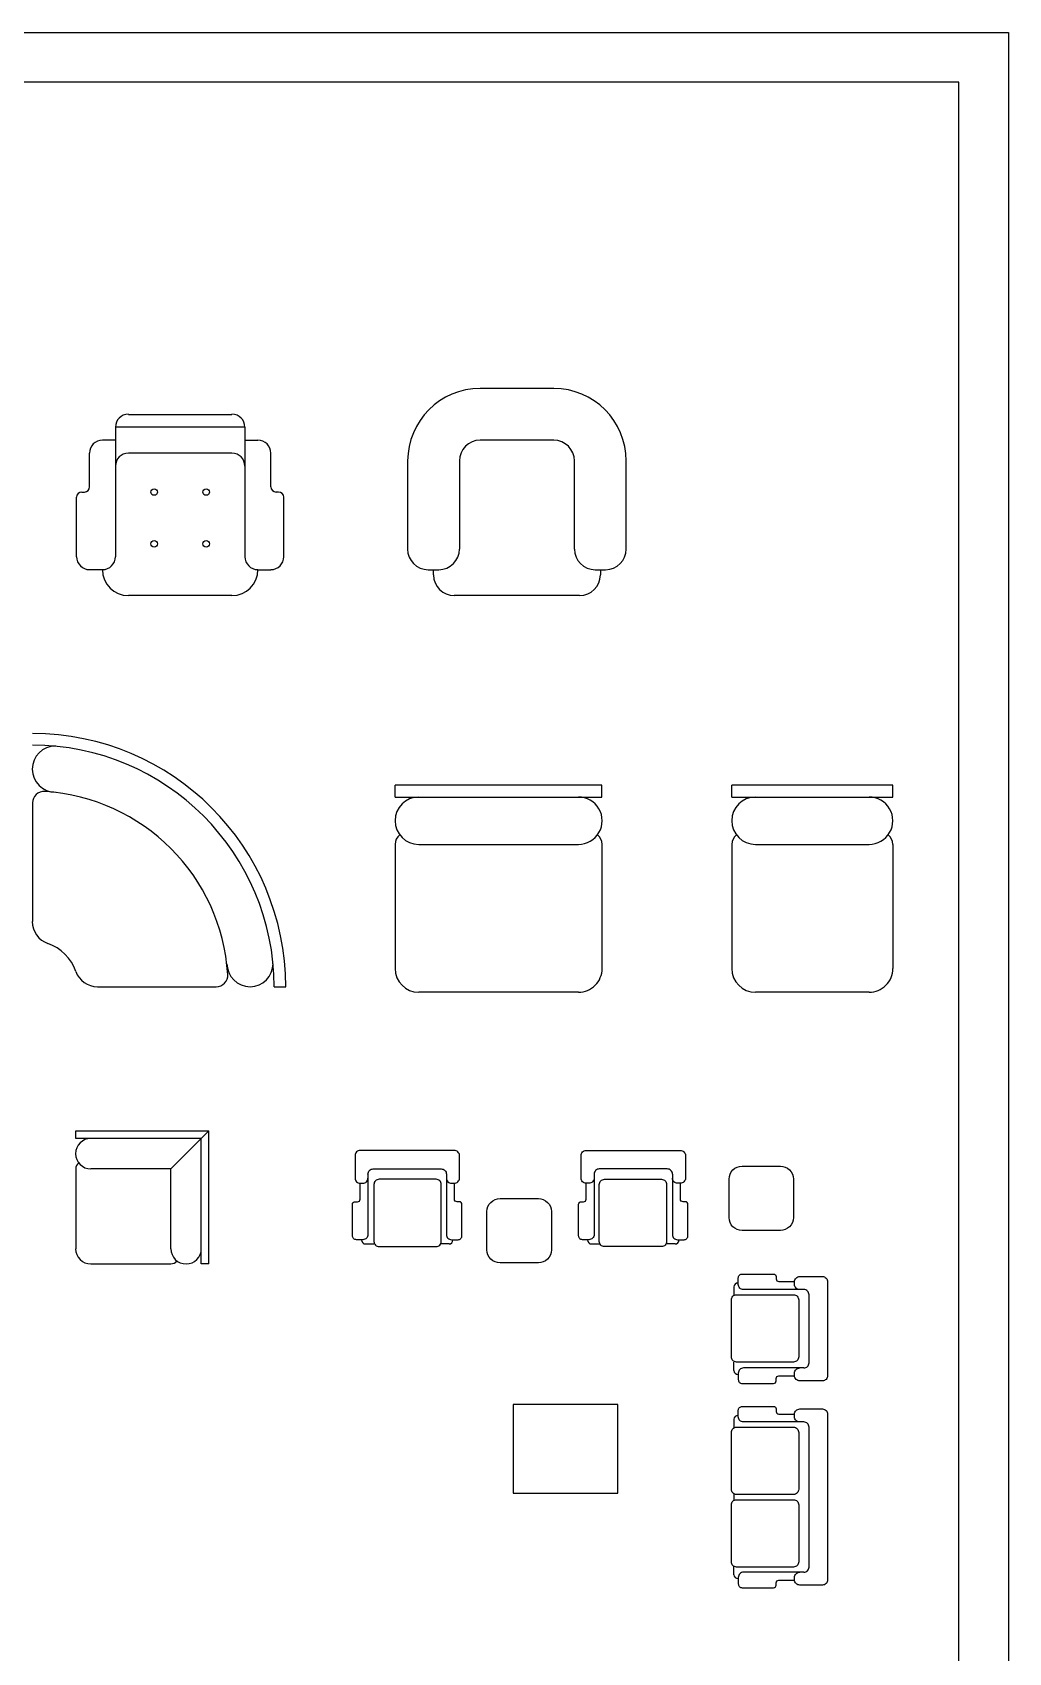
# Model space of a CAD drawing. Header units: inches. Extents: x 10.2 to 52.7, y 13.8 to 38.6.
# Drawn here: x 46.14 to 52.73, y 27.66 to 38.6 of the extents above; entities that cross this region are included whole.
import ezdxf

# ---------------------------------------------------------------- set-up
doc = ezdxf.new("R2010")
doc.units = ezdxf.units.IN
doc.header["$MEASUREMENT"] = 0
for name, color, linetype in [('02', 2, 'Continuous'), ('1', 1, 'Continuous'), ('kadrbm', 4, 'Continuous')]:
    doc.layers.add(name, color=color, linetype=linetype)

# ---------------------------------------------------------------- blocks, each defined once
blk = doc.blocks.new('kadrbm')
at = {"layer": 'kadrbm', "color": 4}
blk.add_lwpolyline([(0, 0), (0, 24.797), (21, 24.797), (21, 0), (0, 0)], close=True, dxfattribs=at)
blk.add_lwpolyline([(20.663, 0.326), (20.663, 24.46), (0.337, 24.46), (0.337, 0.326), (20.663, 0.326)], dxfattribs=at)

msp = doc.modelspace()

# ---------------------------------------------------------------- linework, layer by layer
at = {"layer": '02'}
for p, q in [((48.361, 30.446), (48.361, 30.443)), ((48.978, 30.446), (48.978, 30.443)), ((49.888, 30.446), (49.888, 30.443)), ((50.505, 30.446), (50.505, 30.443)), ((48.387, 30.417), (48.444, 30.417)), ((48.952, 30.417), (48.894, 30.417)), ((49.914, 30.417), (49.971, 30.417)), ((50.479, 30.417), (50.422, 30.417)), ((50.876, 30.127), (50.876, 30.069)), ((50.906, 30.153), (50.903, 30.153)), ((50.876, 29.562), (50.876, 29.619)), ((50.906, 29.536), (50.903, 29.536)), ((50.876, 29.232), (50.876, 29.175)), ((50.906, 29.258), (50.903, 29.258)), ((50.876, 28.729), (50.876, 28.685)), ((50.876, 28.182), (50.876, 28.239)), ((50.906, 28.156), (50.903, 28.156))]:
    msp.add_line(p, q, dxfattribs=at)
for points in [[(48.934, 30.862, 0.414214), (48.969, 30.827), (48.987, 30.827, 0.414214), (49.022, 30.862), (49.022, 31.014, 0.414214), (48.987, 31.049), (48.352, 31.049, 0.414214), (48.317, 31.014), (48.317, 30.862, 0.414214), (48.352, 30.827), (48.369, 30.827, 0.414214), (48.404, 30.862)], [(49.932, 30.862, -0.414214), (49.897, 30.827), (49.879, 30.827, -0.414214), (49.844, 30.862), (49.844, 31.014, -0.414214), (49.879, 31.049), (50.514, 31.049, -0.414214), (50.549, 31.014), (50.549, 30.862, -0.414214), (50.514, 30.827), (50.496, 30.827, -0.414214), (50.461, 30.862)], [(48.404, 30.889), (48.404, 30.481, -0.414214), (48.369, 30.446), (48.326, 30.446, -0.414214), (48.299, 30.472), (48.299, 30.685, -0.414214), (48.317, 30.702), (48.333, 30.702, 0.414214), (48.351, 30.72), (48.351, 30.827)], [(48.404, 30.889, -0.414214), (48.439, 30.924), (48.899, 30.924, -0.414214), (48.934, 30.889)], [(48.934, 30.889), (48.934, 30.481, 0.414214), (48.969, 30.446), (49.013, 30.446, 0.414214), (49.039, 30.472), (49.039, 30.685, 0.414214), (49.022, 30.702), (49.006, 30.702, -0.414214), (48.988, 30.72), (48.988, 30.827)], [(49.932, 30.889), (49.932, 30.481, -0.414214), (49.897, 30.446), (49.853, 30.446, -0.414214), (49.827, 30.472), (49.827, 30.685, -0.414214), (49.844, 30.702), (49.86, 30.702, 0.414214), (49.878, 30.72), (49.878, 30.827)], [(50.461, 30.889, 0.414214), (50.426, 30.924), (49.967, 30.924, 0.414214), (49.932, 30.889)], [(50.461, 30.889), (50.461, 30.481, 0.414214), (50.496, 30.446), (50.54, 30.446, 0.414214), (50.566, 30.472), (50.566, 30.685, 0.414214), (50.549, 30.702), (50.533, 30.702, -0.414214), (50.515, 30.72), (50.515, 30.827)], [(51.349, 30.109), (50.941, 30.109, -0.414214), (50.906, 30.144), (50.906, 30.188, -0.414214), (50.932, 30.214), (51.144, 30.214, -0.414214), (51.162, 30.197), (51.162, 30.181, 0.414214), (51.179, 30.163), (51.286, 30.163)], [(51.321, 30.109, -0.414214), (51.286, 30.144), (51.286, 30.162, -0.414214), (51.321, 30.197), (51.474, 30.197, -0.414214), (51.509, 30.162), (51.509, 29.527, -0.414214), (51.474, 29.492), (51.321, 29.492, -0.414214), (51.286, 29.527), (51.286, 29.544, -0.414214), (51.321, 29.579)], [(51.349, 29.579, 0.414214), (51.384, 29.614), (51.384, 30.074, 0.414214), (51.349, 30.109)], [(51.349, 29.579), (50.941, 29.579, 0.414214), (50.906, 29.544), (50.906, 29.501, 0.414214), (50.932, 29.474), (51.144, 29.474, 0.414214), (51.162, 29.492), (51.162, 29.508, -0.414214), (51.179, 29.526), (51.286, 29.526)], [(51.349, 29.214), (50.941, 29.214, -0.414214), (50.906, 29.249), (50.906, 29.293, -0.414214), (50.932, 29.319), (51.144, 29.319, -0.414214), (51.162, 29.302), (51.162, 29.286, 0.414214), (51.179, 29.268), (51.286, 29.268)], [(51.321, 29.214, -0.414214), (51.286, 29.249), (51.286, 29.267, -0.414214), (51.321, 29.302), (51.474, 29.302, -0.414214), (51.509, 29.267), (51.509, 28.147, -0.414214), (51.474, 28.112), (51.321, 28.112, -0.414214), (51.286, 28.147), (51.286, 28.164, -0.414214), (51.321, 28.199)], [(51.349, 28.199, 0.414214), (51.384, 28.234), (51.384, 29.179, 0.414214), (51.349, 29.214)], [(51.349, 28.199), (50.941, 28.199, 0.414214), (50.906, 28.164), (50.906, 28.121, 0.414214), (50.932, 28.094), (51.144, 28.094, 0.414214), (51.162, 28.112), (51.162, 28.128, -0.414214), (51.179, 28.145), (51.286, 28.145)]]:
    msp.add_lwpolyline(points, format="xyb", dxfattribs=at)
for points in [[(50.932, 30.943), (51.19, 30.943, -0.414214), (51.278, 30.855), (51.278, 30.596, -0.414214), (51.19, 30.508), (50.932, 30.508, -0.414214), (50.844, 30.596), (50.844, 30.855, -0.414214)], [(48.899, 30.819, 0.414214), (48.864, 30.854), (48.479, 30.854, 0.414214), (48.444, 30.819), (48.444, 30.434, 0.414214), (48.479, 30.399), (48.864, 30.399, 0.414214), (48.899, 30.434)], [(49.967, 30.819, -0.414214), (50.002, 30.854), (50.387, 30.854, -0.414214), (50.422, 30.819), (50.422, 30.434, -0.414214), (50.387, 30.399), (50.002, 30.399, -0.414214), (49.967, 30.434)], [(49.296, 30.724), (49.555, 30.724, -0.414214), (49.643, 30.636), (49.643, 30.377, -0.414214), (49.555, 30.289), (49.296, 30.289, -0.414214), (49.208, 30.377), (49.208, 30.636, -0.414214)], [(51.279, 30.074, -0.414214), (51.314, 30.039), (51.314, 29.654, -0.414214), (51.279, 29.619), (50.894, 29.619, -0.414214), (50.859, 29.654), (50.859, 30.039, -0.414214), (50.894, 30.074)], [(51.279, 29.179, -0.414214), (51.314, 29.144), (51.314, 28.759, -0.414214), (51.279, 28.724), (50.894, 28.724, -0.414214), (50.859, 28.759), (50.859, 29.144, -0.414214), (50.894, 29.179)], [(51.279, 28.689, -0.414214), (51.314, 28.654), (51.314, 28.269, -0.414214), (51.279, 28.234), (50.894, 28.234, -0.414214), (50.859, 28.269), (50.859, 28.654, -0.414214), (50.894, 28.689)]]:
    msp.add_lwpolyline(points, format="xyb", close=True, dxfattribs=at)
msp.add_lwpolyline([(50.091, 29.333), (49.386, 29.333), (49.386, 28.733), (50.091, 28.733)], close=True, dxfattribs=at)
for centre, start, end in [((48.387, 30.443), 180, 270), ((48.952, 30.443), 270, 0), ((49.914, 30.443), 180, 270), ((50.479, 30.443), 270, 0), ((50.903, 30.127), 90, 180), ((50.903, 29.562), 180, 270), ((50.903, 29.232), 90, 180), ((50.903, 28.182), 180, 270)]:
    msp.add_arc(centre, 0.0262, start, end, dxfattribs=at)
at = {"layer": '1'}
for p, q in [((49.659, 36.198), (49.162, 36.198)), ((46.785, 36.023), (47.485, 36.023)), ((46.698, 35.936), (46.698, 35.061)), ((47.573, 35.936), (46.698, 35.936)), ((47.573, 35.936), (47.573, 35.061)), ((46.698, 35.848), (46.61, 35.848)), ((47.573, 35.848), (47.66, 35.848)), ((49.659, 35.848), (49.162, 35.848)), ((46.523, 35.533), (46.523, 35.761)), ((47.485, 35.761), (46.785, 35.761)), ((47.748, 35.533), (47.748, 35.761)), ((48.672, 35.708), (48.672, 35.113)), ((49.022, 35.708), (49.022, 35.113)), ((49.799, 35.113), (49.799, 35.708)), ((50.149, 35.113), (50.149, 35.708)), ((46.47, 35.498), (46.488, 35.498)), ((47.8, 35.498), (47.783, 35.498)), ((46.435, 35.061), (46.435, 35.463)), ((47.835, 35.061), (47.835, 35.463)), ((46.61, 34.973), (46.523, 34.973)), ((47.66, 34.973), (47.748, 34.973)), ((48.811, 34.973), (48.882, 34.973)), ((48.847, 34.938), (48.847, 34.973)), ((49.939, 34.973), (50.009, 34.973)), ((49.974, 34.973), (49.974, 34.938)), ((47.485, 34.798), (46.785, 34.798)), ((49.834, 34.798), (48.987, 34.798)), ((48.587, 33.437), (48.587, 33.517)), ((49.985, 33.517), (48.587, 33.517)), ((49.985, 33.437), (49.985, 33.517)), ((50.862, 33.437), (50.862, 33.517)), ((51.949, 33.517), (50.862, 33.517)), ((51.949, 33.437), (51.949, 33.517)), ((46.137, 33.397), (46.137, 32.595)), ((48.587, 33.437), (49.985, 33.437)), ((50.862, 33.437), (51.949, 33.437)), ((48.587, 33.117), (48.587, 32.278)), ((48.747, 33.117), (49.826, 33.117)), ((49.985, 33.117), (49.985, 32.278)), ((50.862, 33.117), (50.862, 32.278)), ((51.022, 33.117), (51.79, 33.117)), ((51.949, 33.117), (51.949, 32.278)), ((46.577, 32.155), (47.379, 32.155)), ((47.77, 32.155), (47.848, 32.155)), ((49.826, 32.118), (48.747, 32.118)), ((51.79, 32.118), (51.022, 32.118)), ((46.43, 31.181), (47.329, 31.181)), ((46.43, 31.13), (46.43, 31.181)), ((47.277, 31.13), (46.43, 31.13)), ((47.277, 31.13), (47.072, 30.924)), ((47.329, 31.181), (47.277, 31.13)), ((47.277, 30.282), (47.277, 31.13)), ((47.329, 30.282), (47.329, 31.181)), ((46.43, 30.924), (46.43, 30.385)), ((47.072, 30.924), (46.532, 30.924)), ((47.072, 30.385), (47.072, 30.924)), ((46.532, 30.282), (47.072, 30.282)), ((47.329, 30.282), (47.277, 30.282))]:
    msp.add_line(p, q, dxfattribs=at)
for centre in [(46.96, 35.498), (47.31, 35.498), (46.96, 35.148), (47.31, 35.148)]:
    msp.add_circle(centre, 0.0222, dxfattribs=at)
for centre, radius, start, end in [((49.162, 35.708), 0.49, 90, 180), ((49.659, 35.708), 0.49, 0, 90), ((46.785, 35.936), 0.0875, 90, 180), ((47.485, 35.936), 0.0875, 0, 90), ((46.61, 35.761), 0.0875, 90, 180), ((47.66, 35.761), 0.0875, 0, 90), ((49.162, 35.708), 0.14, 90, 180), ((49.659, 35.708), 0.14, 0, 90), ((46.785, 35.673), 0.0875, 90, 180), ((47.485, 35.673), 0.0875, 0, 90), ((46.47, 35.463), 0.035, 90, 180), ((46.488, 35.533), 0.035, 270, 0), ((47.783, 35.533), 0.035, 180, 270), ((47.8, 35.463), 0.035, 0, 90), ((46.523, 35.061), 0.0875, 180, 270), ((46.61, 35.061), 0.0875, 270, 0), ((47.66, 35.061), 0.0875, 180, 270), ((47.748, 35.061), 0.0875, 270, 0), ((48.811, 35.113), 0.14, 180, 270), ((48.882, 35.113), 0.14, 270, 0), ((49.939, 35.113), 0.14, 180, 270), ((50.009, 35.113), 0.14, 270, 0), ((46.785, 34.973), 0.175, 180, 270), ((47.485, 34.973), 0.175, 270, 0), ((48.987, 34.938), 0.14, 180, 270), ((49.834, 34.938), 0.14, 270, 0), ((46.137, 32.155), 1.711, 0, 90), ((46.137, 32.155), 1.633, 0, 90), ((46.292, 33.626), 0.156, 90, 270), ((46.215, 33.397), 0.0778, 86.4167, 180), ((46.137, 32.155), 1.322, 3.5833, 86.4167), ((48.747, 33.277), 0.16, 90.0001, 270), ((49.826, 33.277), 0.16, 270, 90.0001), ((51.022, 33.277), 0.16, 90.0001, 270), ((51.79, 33.277), 0.16, 270, 90.0001), ((48.667, 33.117), 0.0799, 126.869, 180), ((49.906, 33.117), 0.0799, 0, 53.1303), ((50.942, 33.117), 0.0799, 126.869, 180), ((51.87, 33.117), 0.0799, 0, 53.1303), ((46.292, 32.595), 0.156, 180, 250.529), ((46.137, 32.155), 0.311, 19.4712, 70.5288), ((47.607, 32.311), 0.156, 180, 0), ((46.577, 32.311), 0.156, 199.471, 270), ((47.379, 32.233), 0.0778, 270, 3.5833), ((48.747, 32.278), 0.16, 180, 270), ((49.826, 32.278), 0.16, 270, 0.0001), ((51.022, 32.278), 0.16, 180, 270), ((51.79, 32.278), 0.16, 270, 0.0001), ((46.532, 31.027), 0.103, 90.0001, 270), ((46.481, 30.924), 0.0514, 126.87, 180), ((46.532, 30.385), 0.103, 180, 270), ((47.175, 30.385), 0.103, 180, 0), ((47.072, 30.334), 0.0514, 270, 323.13)]:
    msp.add_arc(centre, radius, start, end, dxfattribs=at)

# ---------------------------------------------------------------- block references
at = {"layer": 'kadrbm'}
msp.add_blockref('kadrbm', (31.732, 13.807), dxfattribs=at)

doc.saveas('drawing.dxf')
